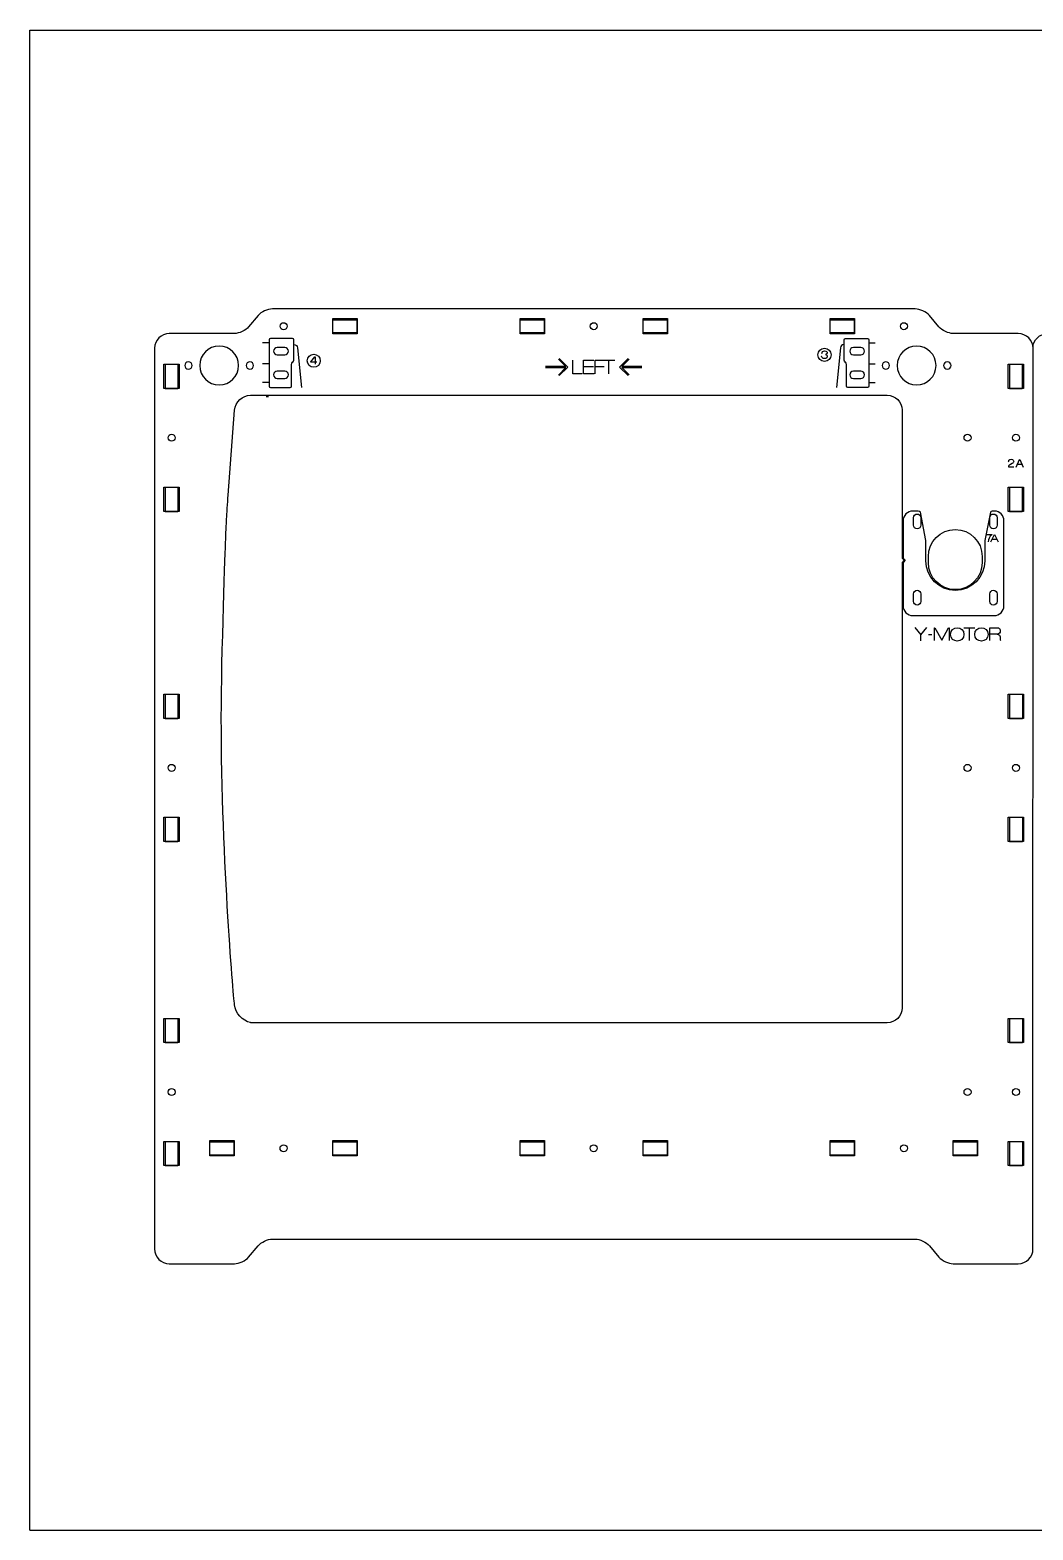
# Model space of a CAD drawing. Header units: millimetres. Extents: x -1200 to 608, y -610 to 472.
# Drawn here: x -1200 to -792, y -610 to 0 of the extents above; entities that cross this region are included whole.
import ezdxf

# ---------------------------------------------------------------- set-up
doc = ezdxf.new("R2010")
doc.units = ezdxf.units.MM
for name, color, linetype, true_color in [('CHANGED_PARTS', 3, 'Continuous', 0x00ff00), ('CUTS', 1, 'Continuous', 0xff0000), ('ORIGIONAL_PARTS_THAT_WERE_', 6, 'Continuous', 0xff00ff), ('TEXT', 5, 'Continuous', 0x0000ff)]:
    doc.layers.add(name, color=color, linetype=linetype, true_color=true_color)
doc.layers.add('laser bed referance', color=3, linetype='Continuous', lineweight=25, true_color=0x00ff00)

msp = doc.modelspace()

# ---------------------------------------------------------------- linework, layer by layer
at = {"layer": 'CHANGED_PARTS'}
for p, q in [((-1076.83, -122.97), (-1076.83, -117.77)), ((-1076.83, -117.77), (-1066.98, -117.77)), ((-1066.98, -122.97), (-1066.98, -117.77)), ((-1000.76, -122.97), (-1000.76, -117.77)), ((-1000.76, -117.77), (-990.91, -117.77)), ((-990.91, -122.97), (-990.91, -117.77)), ((-950.76, -122.97), (-950.76, -117.77)), ((-950.76, -117.77), (-940.91, -117.77)), ((-940.91, -122.97), (-940.91, -117.77)), ((-874.66, -122.97), (-874.66, -117.77)), ((-874.66, -117.77), (-864.81, -117.77)), ((-864.81, -122.97), (-864.81, -117.77)), ((-1076.83, -122.97), (-1066.98, -122.97)), ((-1000.76, -122.97), (-990.91, -122.97)), ((-950.76, -122.97), (-940.91, -122.97)), ((-874.66, -122.97), (-864.81, -122.97)), ((-1145.04, -135.78), (-1139.84, -135.78)), ((-1145.04, -135.78), (-1145.04, -145.63)), ((-1139.84, -135.78), (-1139.84, -145.63)), ((-801.82, -135.78), (-796.62, -135.78)), ((-801.82, -135.78), (-801.82, -145.63)), ((-796.62, -135.78), (-796.62, -145.63)), ((-1145.04, -145.63), (-1139.84, -145.63)), ((-801.82, -145.63), (-796.62, -145.63)), ((-1145.04, -185.78), (-1139.84, -185.78)), ((-1145.04, -185.78), (-1145.04, -195.63)), ((-1139.84, -185.78), (-1139.84, -195.63)), ((-801.82, -185.78), (-796.62, -185.78)), ((-801.82, -185.78), (-801.82, -195.63)), ((-796.62, -185.78), (-796.62, -195.63)), ((-1145.04, -195.63), (-1139.84, -195.63)), ((-801.82, -195.63), (-796.62, -195.63)), ((-1145.04, -269.95), (-1139.84, -269.95)), ((-1145.04, -269.95), (-1145.04, -279.8)), ((-1139.84, -269.95), (-1139.84, -279.8)), ((-801.81, -269.95), (-796.61, -269.95)), ((-801.81, -269.95), (-801.81, -279.8)), ((-796.61, -269.95), (-796.61, -279.8)), ((-1145.04, -279.8), (-1139.84, -279.8)), ((-801.81, -279.8), (-796.61, -279.8)), ((-1145.04, -319.95), (-1139.84, -319.95)), ((-1145.04, -319.95), (-1145.04, -329.8)), ((-1139.84, -319.95), (-1139.84, -329.8)), ((-801.81, -319.95), (-796.61, -319.95)), ((-801.81, -319.95), (-801.81, -329.8)), ((-796.61, -319.95), (-796.61, -329.8)), ((-1145.04, -329.8), (-1139.84, -329.8)), ((-801.81, -329.8), (-796.61, -329.8)), ((-1145.04, -401.67), (-1139.84, -401.67)), ((-1145.04, -401.67), (-1145.04, -411.52)), ((-1139.84, -401.67), (-1139.84, -411.52)), ((-801.81, -401.67), (-796.61, -401.67)), ((-801.81, -401.67), (-801.81, -411.52)), ((-796.61, -401.67), (-796.61, -411.52)), ((-1145.04, -411.52), (-1139.84, -411.52)), ((-801.81, -411.52), (-796.61, -411.52)), ((-1145.04, -451.67), (-1139.84, -451.67)), ((-1145.04, -451.67), (-1145.04, -461.52)), ((-1139.84, -451.67), (-1139.84, -461.52)), ((-1126.86, -457.07), (-1126.86, -451.87)), ((-1126.86, -451.87), (-1117.01, -451.87)), ((-1126.86, -457.07), (-1117.01, -457.07)), ((-1117.01, -457.07), (-1117.01, -451.87)), ((-1076.86, -457.07), (-1076.86, -451.87)), ((-1076.86, -451.87), (-1067.01, -451.87)), ((-1076.86, -457.07), (-1067.01, -457.07)), ((-1067.01, -457.07), (-1067.01, -451.87)), ((-1000.76, -451.87), (-990.91, -451.87)), ((-1000.76, -457.07), (-1000.76, -451.87)), ((-1000.76, -457.07), (-990.91, -457.07)), ((-990.91, -457.07), (-990.91, -451.87)), ((-950.76, -457.07), (-950.76, -451.87)), ((-950.76, -451.87), (-940.91, -451.87)), ((-950.76, -457.07), (-940.91, -457.07)), ((-940.91, -457.07), (-940.91, -451.87)), ((-874.67, -457.07), (-874.67, -451.87)), ((-874.67, -451.87), (-864.82, -451.87)), ((-874.67, -457.07), (-864.82, -457.07)), ((-864.82, -457.07), (-864.82, -451.87)), ((-824.67, -457.07), (-824.67, -451.87)), ((-824.67, -451.87), (-814.82, -451.87)), ((-824.67, -457.07), (-814.82, -457.07)), ((-814.82, -457.07), (-814.82, -451.87)), ((-801.81, -451.67), (-796.61, -451.67)), ((-801.81, -451.67), (-801.81, -461.52)), ((-796.61, -451.67), (-796.61, -461.52)), ((-1145.04, -461.52), (-1139.84, -461.52)), ((-801.81, -461.52), (-796.61, -461.52))]:
    msp.add_line(p, q, dxfattribs=at)
at = {"layer": 'CHANGED_PARTS', "color": 3, "true_color": 0x00ff00}
for points in [[(-820.32, -165.71), (-820.32, -164.92), (-819.68, -164.28), (-818.9, -164.28)], [(-818.9, -164.28), (-818.11, -164.28), (-817.47, -164.92), (-817.47, -165.71)], [(-818.9, -167.13), (-819.68, -167.13), (-820.32, -166.49), (-820.32, -165.71)], [(-817.47, -165.71), (-817.47, -166.49), (-818.11, -167.13), (-818.9, -167.13)], [(-820.32, -299.88), (-820.32, -299.09), (-819.68, -298.45), (-818.9, -298.45)], [(-818.9, -298.45), (-818.11, -298.45), (-817.47, -299.09), (-817.47, -299.88)], [(-818.9, -301.3), (-819.68, -301.3), (-820.32, -300.66), (-820.32, -299.88)], [(-817.47, -299.88), (-817.47, -300.66), (-818.11, -301.3), (-818.9, -301.3)], [(-820.32, -431.6), (-820.32, -430.81), (-819.68, -430.17), (-818.9, -430.17)], [(-818.9, -433.02), (-819.68, -433.02), (-820.32, -432.38), (-820.32, -431.6)], [(-818.9, -430.17), (-818.11, -430.17), (-817.47, -430.81), (-817.47, -431.6)], [(-817.47, -431.6), (-817.47, -432.38), (-818.11, -433.02), (-818.9, -433.02)]]:
    msp.add_open_spline(points, degree=3, dxfattribs=at)
at = {"layer": 'CUTS', "color": 1, "true_color": 0xff0000}
for points in [[(-840.17, -113.35), (-1101.47, -113.35)], [(-1107.26, -116.06), (-1111.12, -120.65)], [(-830.52, -120.65), (-834.38, -116.06)], [(-1116.91, -123.35), (-1143.37, -123.35)], [(-798.27, -123.35), (-824.73, -123.35), (-824.73, -123.35)], [(-1149.37, -129.35), (-1149.37, -495.38)], [(-1096.46, -129.01), (-1099.46, -129.01)], [(-1099.46, -132.01), (-1096.46, -132.01), (-1096.46, -132.01)], [(-862.28, -129.01), (-865.28, -129.01)], [(-865.28, -132.01), (-862.28, -132.01), (-862.28, -132.01)], [(-792.28, -495.38), (-792.27, -129.35)], [(-1096.46, -138.61), (-1099.46, -138.61)], [(-862.28, -138.61), (-865.28, -138.61)], [(-1099.46, -141.61), (-1096.46, -141.61), (-1096.46, -141.61)], [(-865.28, -141.61), (-862.28, -141.61), (-862.28, -141.61)], [(-1110.32, -148.43), (-851.52, -148.43)], [(-1103.01, -149.07), (-1104.01, -149.07)], [(-1119.43, -189.02), (-1116.86, -154.52)], [(-845.52, -154.43), (-845.52, -214.61)], [(-840.87, -201.21), (-840.87, -198.2)], [(-837.87, -198.2), (-837.87, -201.21), (-837.87, -201.21)], [(-809.87, -201.21), (-809.87, -198.2)], [(-806.87, -198.2), (-806.87, -201.21), (-806.87, -201.21)], [(-845.52, -216.38), (-845.52, -397.43)], [(-834.82, -216.45), (-834.82, -213.95)], [(-812.92, -213.95), (-812.92, -216.45), (-812.92, -216.45)], [(-840.87, -232.21), (-840.87, -229.2)], [(-837.87, -229.2), (-837.87, -232.21), (-837.87, -232.21)], [(-809.87, -232.21), (-809.87, -229.2)], [(-806.87, -229.2), (-806.87, -232.21), (-806.87, -232.21)], [(-851.52, -403.43), (-1110.32, -403.43), (-1110.39, -403.37)], [(-1101.47, -491.38), (-840.17, -491.38)], [(-1111.12, -498.67), (-1107.27, -494.08)], [(-834.38, -494.08), (-830.52, -498.67)], [(-1143.37, -501.38), (-1116.91, -501.38)], [(-824.73, -501.38), (-798.28, -501.38)]]:
    msp.add_lwpolyline(points, dxfattribs=at)
for points in [[(-1101.47, -113.35), (-1103.41, -113.35), (-1106.02, -114.57), (-1107.26, -116.06)], [(-834.38, -116.06), (-835.62, -114.57), (-838.23, -113.35), (-840.17, -113.35)], [(-1111.12, -120.65), (-1112.36, -122.14), (-1114.97, -123.35), (-1116.91, -123.35)], [(-1098.33, -120.37), (-1098.33, -119.59), (-1097.69, -118.95), (-1096.91, -118.95)], [(-1096.91, -121.8), (-1097.69, -121.8), (-1098.33, -121.16), (-1098.33, -120.37)], [(-1096.91, -118.95), (-1096.12, -118.95), (-1095.48, -119.59), (-1095.48, -120.37)], [(-1095.48, -120.37), (-1095.48, -121.16), (-1096.12, -121.8), (-1096.91, -121.8)], [(-972.26, -120.37), (-972.26, -119.58), (-971.62, -118.94), (-970.84, -118.94)], [(-970.84, -121.79), (-971.62, -121.79), (-972.26, -121.15), (-972.26, -120.37)], [(-970.84, -118.94), (-970.05, -118.94), (-969.41, -119.58), (-969.41, -120.37)], [(-969.41, -120.37), (-969.41, -121.15), (-970.05, -121.79), (-970.84, -121.79)], [(-846.16, -120.37), (-846.16, -119.58), (-845.53, -118.94), (-844.74, -118.94)], [(-844.74, -121.79), (-845.53, -121.79), (-846.16, -121.16), (-846.16, -120.37)], [(-844.74, -118.94), (-843.95, -118.94), (-843.32, -119.58), (-843.32, -120.37)], [(-843.32, -120.37), (-843.32, -121.16), (-843.95, -121.79), (-844.74, -121.79)], [(-824.73, -123.35), (-826.67, -123.35), (-829.28, -122.14), (-830.52, -120.65)], [(-1143.37, -123.35), (-1146.67, -123.35), (-1149.37, -126.05), (-1149.37, -129.35)], [(-792.27, -129.35), (-792.27, -126.05), (-794.97, -123.35), (-798.27, -123.35)], [(-792.27, -128.95), (-792.27, -126.05), (-789.57, -123.35), (-786.27, -123.35)], [(-1123.1, -128.45), (-1127.47, -128.45), (-1131, -131.99), (-1131, -136.35)], [(-1115.2, -136.35), (-1115.2, -131.99), (-1118.74, -128.45), (-1123.1, -128.45)], [(-1099.46, -129.01), (-1100.29, -129.01), (-1100.96, -129.68), (-1100.96, -130.51)], [(-1100.96, -130.51), (-1100.96, -131.33), (-1100.29, -132.01), (-1099.46, -132.01)], [(-1094.96, -130.51), (-1094.96, -129.68), (-1095.64, -129.01), (-1096.46, -129.01)], [(-1096.46, -132.01), (-1095.64, -132.01), (-1094.96, -131.33), (-1094.96, -130.51)], [(-865.28, -129.01), (-866.11, -129.01), (-866.78, -129.68), (-866.78, -130.51)], [(-866.78, -130.51), (-866.78, -131.33), (-866.11, -132.01), (-865.28, -132.01)], [(-860.78, -130.51), (-860.78, -129.68), (-861.45, -129.01), (-862.28, -129.01)], [(-862.28, -132.01), (-861.45, -132.01), (-860.78, -131.33), (-860.78, -130.51)], [(-839.6, -128.45), (-843.97, -128.45), (-847.5, -131.99), (-847.5, -136.35)], [(-831.7, -136.35), (-831.7, -131.99), (-835.24, -128.45), (-839.6, -128.45)], [(-1135.6, -134.85), (-1136.43, -134.85), (-1137.1, -135.53), (-1137.1, -136.35)], [(-1137.1, -136.35), (-1137.1, -137.18), (-1136.43, -137.85), (-1135.6, -137.85)], [(-1134.1, -136.35), (-1134.1, -135.53), (-1134.78, -134.85), (-1135.6, -134.85)], [(-1135.6, -137.85), (-1134.78, -137.85), (-1134.1, -137.18), (-1134.1, -136.35)], [(-1131, -136.35), (-1131, -140.72), (-1127.47, -144.25), (-1123.1, -144.25)], [(-1123.1, -144.25), (-1118.74, -144.25), (-1115.2, -140.72), (-1115.2, -136.35)], [(-1110.6, -134.85), (-1111.43, -134.85), (-1112.1, -135.53), (-1112.1, -136.35)], [(-1112.1, -136.35), (-1112.1, -137.18), (-1111.43, -137.85), (-1110.6, -137.85)], [(-1109.1, -136.35), (-1109.1, -135.53), (-1109.78, -134.85), (-1110.6, -134.85)], [(-1110.6, -137.85), (-1109.78, -137.85), (-1109.1, -137.18), (-1109.1, -136.35)], [(-1099.46, -138.61), (-1100.29, -138.61), (-1100.96, -139.28), (-1100.96, -140.11)], [(-1100.96, -140.11), (-1100.96, -140.93), (-1100.29, -141.61), (-1099.46, -141.61)], [(-1094.96, -140.11), (-1094.96, -139.28), (-1095.64, -138.61), (-1096.46, -138.61)], [(-1096.46, -141.61), (-1095.64, -141.61), (-1094.96, -140.93), (-1094.96, -140.11)], [(-865.28, -138.61), (-866.11, -138.61), (-866.78, -139.28), (-866.78, -140.11)], [(-866.78, -140.11), (-866.78, -140.93), (-866.11, -141.61), (-865.28, -141.61)], [(-860.78, -140.11), (-860.78, -139.28), (-861.45, -138.61), (-862.28, -138.61)], [(-862.28, -141.61), (-861.45, -141.61), (-860.78, -140.93), (-860.78, -140.11)], [(-852.1, -134.85), (-852.93, -134.85), (-853.6, -135.53), (-853.6, -136.35)], [(-853.6, -136.35), (-853.6, -137.18), (-852.93, -137.85), (-852.1, -137.85)], [(-850.6, -136.35), (-850.6, -135.53), (-851.28, -134.85), (-852.1, -134.85)], [(-852.1, -137.85), (-851.28, -137.85), (-850.6, -137.18), (-850.6, -136.35)], [(-847.5, -136.35), (-847.5, -140.72), (-843.97, -144.25), (-839.6, -144.25)], [(-839.6, -144.25), (-835.24, -144.25), (-831.7, -140.72), (-831.7, -136.35)], [(-827.1, -134.85), (-827.93, -134.85), (-828.6, -135.53), (-828.6, -136.35)], [(-828.6, -136.35), (-828.6, -137.18), (-827.93, -137.85), (-827.1, -137.85)], [(-825.6, -136.35), (-825.6, -135.53), (-826.28, -134.85), (-827.1, -134.85)], [(-827.1, -137.85), (-826.28, -137.85), (-825.6, -137.18), (-825.6, -136.35)], [(-1116.86, -154.52), (-1116.56, -151.17), (-1113.62, -148.43), (-1110.32, -148.43)], [(-851.52, -148.43), (-848.21, -148.43), (-845.52, -151.11), (-845.52, -154.43)], [(-1143.86, -165.71), (-1143.86, -164.92), (-1143.22, -164.28), (-1142.44, -164.28)], [(-1142.44, -164.28), (-1141.65, -164.28), (-1141.01, -164.92), (-1141.01, -165.71)], [(-800.65, -165.71), (-800.65, -164.92), (-800.01, -164.28), (-799.22, -164.28)], [(-799.22, -164.28), (-798.44, -164.28), (-797.8, -164.92), (-797.8, -165.71)], [(-1142.44, -167.13), (-1143.22, -167.13), (-1143.86, -166.49), (-1143.86, -165.71)], [(-1141.01, -165.71), (-1141.01, -166.49), (-1141.65, -167.13), (-1142.44, -167.13)], [(-799.22, -167.13), (-800.01, -167.13), (-800.65, -166.49), (-800.65, -165.71)], [(-797.8, -165.71), (-797.8, -166.49), (-798.44, -167.13), (-799.22, -167.13)], [(-1120.07, -198.65), (-1119.97, -196.71), (-1119.68, -192.38), (-1119.43, -189.02)], [(-1120.49, -208.29), (-1120.36, -204.92), (-1120.17, -200.58), (-1120.07, -198.65)], [(-840.87, -198.2), (-840.87, -197.37), (-840.2, -196.7), (-839.37, -196.7)], [(-839.37, -196.7), (-838.54, -196.7), (-837.87, -197.37), (-837.87, -198.2)], [(-809.87, -198.2), (-809.87, -197.37), (-809.2, -196.7), (-808.37, -196.7)], [(-808.37, -196.7), (-807.54, -196.7), (-806.87, -197.37), (-806.87, -198.2)], [(-839.37, -202.71), (-840.2, -202.71), (-840.87, -202.04), (-840.87, -201.21)], [(-837.87, -201.21), (-837.87, -202.04), (-838.54, -202.71), (-839.37, -202.71)], [(-834.82, -213.95), (-834.82, -207.9), (-829.92, -203), (-823.87, -203)], [(-823.87, -203), (-817.82, -203), (-812.92, -207.9), (-812.92, -213.95)], [(-808.37, -202.71), (-809.2, -202.71), (-809.87, -202.04), (-809.87, -201.21)], [(-806.87, -201.21), (-806.87, -202.04), (-807.54, -202.71), (-808.37, -202.71)], [(-1122.22, -279.43), (-1122.22, -254.39), (-1120.49, -208.29), (-1120.49, -208.29)], [(-823.87, -227.4), (-829.92, -227.4), (-834.82, -222.5), (-834.82, -216.45)], [(-812.92, -216.45), (-812.92, -222.5), (-817.82, -227.4), (-823.87, -227.4)], [(-840.87, -229.2), (-840.87, -228.37), (-840.2, -227.7), (-839.37, -227.7)], [(-839.37, -227.7), (-838.54, -227.7), (-837.87, -228.37), (-837.87, -229.2)], [(-809.87, -229.2), (-809.87, -228.37), (-809.2, -227.7), (-808.37, -227.7)], [(-808.37, -227.7), (-807.54, -227.7), (-806.87, -228.37), (-806.87, -229.2)], [(-839.37, -233.71), (-840.2, -233.71), (-840.87, -233.04), (-840.87, -232.21)], [(-837.87, -232.21), (-837.87, -233.04), (-838.54, -233.71), (-839.37, -233.71)], [(-808.37, -233.71), (-809.2, -233.71), (-809.87, -233.04), (-809.87, -232.21)], [(-806.87, -232.21), (-806.87, -233.04), (-807.54, -233.71), (-808.37, -233.71)], [(-1116.87, -396.18), (-1116.87, -396.18), (-1122.22, -339.19), (-1122.22, -279.43)], [(-1143.86, -299.88), (-1143.86, -299.09), (-1143.22, -298.45), (-1142.44, -298.45)], [(-1142.44, -298.45), (-1141.65, -298.45), (-1141.01, -299.09), (-1141.01, -299.88)], [(-800.64, -299.88), (-800.64, -299.09), (-800, -298.45), (-799.21, -298.45)], [(-799.21, -298.45), (-798.43, -298.45), (-797.79, -299.09), (-797.79, -299.88)], [(-1142.44, -301.3), (-1143.22, -301.3), (-1143.86, -300.66), (-1143.86, -299.88)], [(-1141.01, -299.88), (-1141.01, -300.66), (-1141.65, -301.3), (-1142.44, -301.3)], [(-799.21, -301.3), (-800, -301.3), (-800.64, -300.66), (-800.64, -299.88)], [(-797.79, -299.88), (-797.79, -300.66), (-798.43, -301.3), (-799.21, -301.3)], [(-1110.39, -403.37), (-1113.64, -402.77), (-1116.56, -399.54), (-1116.87, -396.18)], [(-845.52, -397.43), (-845.52, -400.74), (-848.21, -403.43), (-851.52, -403.43)], [(-1143.86, -431.6), (-1143.86, -430.81), (-1143.22, -430.17), (-1142.44, -430.17)], [(-1142.44, -433.02), (-1143.22, -433.02), (-1143.86, -432.38), (-1143.86, -431.6)], [(-1142.44, -430.17), (-1141.65, -430.17), (-1141.01, -430.81), (-1141.01, -431.6)], [(-1141.01, -431.6), (-1141.01, -432.38), (-1141.65, -433.02), (-1142.44, -433.02)], [(-800.64, -431.6), (-800.64, -430.81), (-800, -430.17), (-799.21, -430.17)], [(-799.21, -433.02), (-800, -433.02), (-800.64, -432.38), (-800.64, -431.6)], [(-799.21, -430.17), (-798.43, -430.17), (-797.79, -430.81), (-797.79, -431.6)], [(-797.79, -431.6), (-797.79, -432.38), (-798.43, -433.02), (-799.21, -433.02)], [(-1098.36, -454.47), (-1098.36, -453.69), (-1097.72, -453.05), (-1096.93, -453.05)], [(-1096.93, -455.9), (-1097.72, -455.9), (-1098.36, -455.26), (-1098.36, -454.47)], [(-1096.93, -453.05), (-1096.15, -453.05), (-1095.51, -453.69), (-1095.51, -454.47)], [(-1095.51, -454.47), (-1095.51, -455.26), (-1096.15, -455.9), (-1096.93, -455.9)], [(-972.26, -454.47), (-972.26, -453.69), (-971.62, -453.05), (-970.84, -453.05)], [(-970.84, -455.9), (-971.62, -455.9), (-972.26, -455.26), (-972.26, -454.47)], [(-970.84, -453.05), (-970.05, -453.05), (-969.41, -453.69), (-969.41, -454.47)], [(-969.41, -454.47), (-969.41, -455.26), (-970.05, -455.9), (-970.84, -455.9)], [(-846.17, -454.47), (-846.17, -453.69), (-845.53, -453.05), (-844.74, -453.05)], [(-844.74, -455.9), (-845.53, -455.9), (-846.17, -455.26), (-846.17, -454.47)], [(-844.74, -453.05), (-843.96, -453.05), (-843.32, -453.69), (-843.32, -454.47)], [(-843.32, -454.47), (-843.32, -455.26), (-843.96, -455.9), (-844.74, -455.9)], [(-1107.27, -494.08), (-1106.02, -492.59), (-1103.41, -491.38), (-1101.47, -491.38)], [(-840.17, -491.38), (-838.23, -491.38), (-835.62, -492.59), (-834.38, -494.08)], [(-1149.37, -495.38), (-1149.37, -498.68), (-1146.67, -501.38), (-1143.37, -501.38)], [(-1116.91, -501.38), (-1114.97, -501.38), (-1112.37, -500.16), (-1111.12, -498.67)], [(-830.52, -498.67), (-829.28, -500.16), (-826.67, -501.38), (-824.73, -501.38)], [(-798.28, -501.38), (-794.98, -501.38), (-792.28, -498.68), (-792.28, -495.38)]]:
    msp.add_open_spline(points, degree=3, dxfattribs=at)
at = {"layer": 'laser bed referance'}
for p, q in [((-1200, 0), (0, 0)), ((-1200, -609.6), (-1200, 0)), ((-1200, -609.6), (0, -609.6))]:
    msp.add_line(p, q, dxfattribs=at)
at = {"layer": 'ORIGIONAL_PARTS_THAT_WERE_', "color": 6, "true_color": 0xff00ff}
for points in [[(-1076.83, -117.27), (-1066.98, -117.27), (-1066.98, -123.47), (-1076.83, -123.47), (-1076.83, -117.27), (-1076.83, -117.27)], [(-1000.76, -117.27), (-990.91, -117.27), (-990.91, -123.47), (-1000.76, -123.47), (-1000.76, -117.27), (-1000.76, -117.27)], [(-950.76, -117.27), (-940.91, -117.27), (-940.91, -123.47), (-950.76, -123.47), (-950.76, -117.27), (-950.76, -117.27)], [(-874.66, -117.27), (-864.81, -117.27), (-864.81, -123.47), (-874.66, -123.47), (-874.66, -117.27), (-874.66, -117.27)], [(-1145.54, -135.78), (-1139.34, -135.78), (-1139.34, -145.63), (-1145.54, -145.63), (-1145.54, -135.78), (-1145.54, -135.78)], [(-802.32, -135.78), (-796.12, -135.78), (-796.12, -145.63), (-802.32, -145.63), (-802.32, -135.78), (-802.32, -135.78)], [(-1145.54, -185.78), (-1139.34, -185.78), (-1139.34, -195.63), (-1145.54, -195.63), (-1145.54, -185.78), (-1145.54, -185.78)], [(-802.32, -185.78), (-796.12, -185.78), (-796.12, -195.63), (-802.32, -195.63), (-802.32, -185.78), (-802.32, -185.78)], [(-1145.54, -269.95), (-1139.34, -269.95), (-1139.34, -279.8), (-1145.54, -279.8), (-1145.54, -269.95), (-1145.54, -269.95)], [(-802.31, -269.95), (-796.11, -269.95), (-796.11, -279.8), (-802.31, -279.8), (-802.31, -269.95), (-802.31, -269.95)], [(-1145.54, -319.95), (-1139.34, -319.95), (-1139.34, -329.8), (-1145.54, -329.8), (-1145.54, -319.95), (-1145.54, -319.95)], [(-802.31, -319.95), (-796.11, -319.95), (-796.11, -329.8), (-802.31, -329.8), (-802.31, -319.95), (-802.31, -319.95)], [(-1145.54, -401.67), (-1139.34, -401.67), (-1139.34, -411.52), (-1145.54, -411.52), (-1145.54, -401.67), (-1145.54, -401.67)], [(-802.31, -401.67), (-796.11, -401.67), (-796.11, -411.52), (-802.31, -411.52), (-802.31, -401.67), (-802.31, -401.67)], [(-1145.54, -451.67), (-1139.34, -451.67), (-1139.34, -461.52), (-1145.54, -461.52), (-1145.54, -451.67), (-1145.54, -451.67)], [(-1126.86, -451.37), (-1117.01, -451.37), (-1117.01, -457.57), (-1126.86, -457.57), (-1126.86, -451.37), (-1126.86, -451.37)], [(-1076.86, -451.37), (-1067.01, -451.37), (-1067.01, -457.57), (-1076.86, -457.57), (-1076.86, -451.37), (-1076.86, -451.37)], [(-1000.76, -451.37), (-990.91, -451.37), (-990.91, -457.57), (-1000.76, -457.57), (-1000.76, -451.37), (-1000.76, -451.37)], [(-950.76, -451.37), (-940.91, -451.37), (-940.91, -457.57), (-950.76, -457.57), (-950.76, -451.37), (-950.76, -451.37)], [(-874.67, -451.37), (-864.82, -451.37), (-864.82, -457.57), (-874.67, -457.57), (-874.67, -451.37), (-874.67, -451.37)], [(-824.67, -451.37), (-814.82, -451.37), (-814.82, -457.57), (-824.67, -457.57), (-824.67, -451.37), (-824.67, -451.37)], [(-802.31, -451.67), (-796.11, -451.67), (-796.11, -461.52), (-802.31, -461.52), (-802.31, -451.67), (-802.31, -451.67)]]:
    msp.add_lwpolyline(points, dxfattribs=at)
at = {"layer": 'TEXT', "color": 5, "true_color": 0x0000ff}
for points in [[(-1102.83, -127.09), (-1105.44, -127.09)], [(-1102.83, -125.95), (-1102.83, -144.75)], [(-1093.32, -125.39), (-1102.26, -125.39)], [(-1092.75, -134.13), (-1092.75, -125.95)], [(-869.06, -134.13), (-869.06, -125.95)], [(-868.49, -125.39), (-859.55, -125.39)], [(-858.98, -125.95), (-858.98, -144.75)], [(-858.98, -127.09), (-856.37, -127.09)], [(-1091.22, -129.13), (-1089.69, -145.31)], [(-1084.07, -135.04), (-1085.83, -135.04), (-1085.83, -134.92), (-1084.18, -132.84), (-1084.07, -132.84), (-1084.07, -135.04)], [(-985.2, -133.72), (-982.21, -136.71), (-990.39, -136.71)], [(-984.83, -133.48), (-981.35, -136.96), (-984.83, -140.43)], [(-956.84, -140.43), (-960.32, -136.96), (-956.84, -133.48)], [(-951.29, -136.71), (-959.46, -136.71), (-956.46, -133.71)], [(-876.66, -131.9), (-876.66, -131.91)], [(-870.59, -129.13), (-872.12, -145.31)], [(-1102.83, -135.64), (-1105.44, -135.64)], [(-1093.73, -144.75), (-1093.73, -135.93)], [(-1093.26, -135.05), (-1093.22, -135.01)], [(-1083.46, -135.04), (-1084.07, -135.04), (-1084.07, -135.82)], [(-990.39, -137.21), (-982.21, -137.21), (-985.21, -140.21)], [(-975.53, -139.68), (-979.35, -139.68), (-979.35, -134.23)], [(-970.72, -139.68), (-975.01, -139.68), (-975.01, -134.23), (-970.77, -134.23)], [(-975.01, -136.77), (-970.94, -136.77)], [(-970.24, -139.68), (-970.24, -134.23), (-966.42, -134.23)], [(-970.24, -136.77), (-966.65, -136.77)], [(-967.02, -134.23), (-962.32, -134.23)], [(-964.66, -139.68), (-964.66, -134.23)], [(-956.47, -140.2), (-959.46, -137.21), (-951.29, -137.21)], [(-868.54, -135.05), (-868.59, -135.01)], [(-868.08, -144.75), (-868.08, -135.93)], [(-858.98, -135.64), (-856.37, -135.64)], [(-1102.83, -143.31), (-1105.44, -143.31)], [(-1102.26, -145.32), (-1094.29, -145.32), (-1094.29, -145.32)], [(-859.55, -145.32), (-867.51, -145.32), (-867.51, -145.32)], [(-858.98, -143.31), (-856.37, -143.31)], [(-800.74, -176.2), (-801.47, -176.57)], [(-799.09, -177.61), (-797.7, -174.58), (-797.59, -174.58), (-796.21, -177.61)], [(-796.67, -176.61), (-798.64, -176.61)], [(-802.24, -177.51), (-800.02, -177.51)], [(-845.08, -199.48), (-845.08, -214.61), (-844.2, -215.49), (-845.08, -216.38), (-845.08, -233.98), (-845.08, -233.98)], [(-839.83, -195.48), (-841.08, -195.48)], [(-835.83, -215.73), (-835.83, -207.5), (-838.06, -195.89)], [(-809.6, -195.89), (-811.84, -207.51), (-811.83, -215.73)], [(-804.08, -233.98), (-804.08, -199.48)], [(-811.16, -205), (-809.06, -205), (-809.06, -205.11)], [(-809.37, -208.03), (-807.98, -205.01), (-807.87, -205.01), (-806.49, -208.03)], [(-806.94, -207.03), (-808.92, -207.03)], [(-845.52, -214.61), (-844.64, -215.49), (-845.52, -216.38)], [(-841.08, -237.98), (-808.08, -237.98)], [(-840.34, -242.79), (-837.91, -245.77), (-835.49, -242.79)], [(-832.36, -248.12), (-832.36, -242.91), (-832.12, -242.91), (-829.39, -247.97), (-829.37, -247.97), (-826.65, -242.91), (-826.41, -242.91), (-826.41, -248.12)], [(-820.36, -242.91), (-815.87, -242.91)], [(-818.1, -248.12), (-818.1, -242.91)], [(-809.87, -248.12), (-809.87, -242.91), (-807.01, -242.91)], [(-837.91, -248.24), (-837.91, -245.77)], [(-834.82, -245.63), (-833.43, -245.63)], [(-806.81, -245.59), (-809.87, -245.6)], [(-806.81, -245.57), (-806.81, -245.59)]]:
    msp.add_lwpolyline(points, dxfattribs=at)
for points in [[(-1102.26, -125.39), (-1102.57, -125.39), (-1102.83, -125.64), (-1102.83, -125.95)], [(-1092.75, -125.95), (-1092.75, -125.64), (-1093, -125.39), (-1093.32, -125.39)], [(-1092.71, -127.83), (-1091.92, -127.76), (-1091.3, -128.34), (-1091.22, -129.13)], [(-869.1, -127.83), (-869.89, -127.76), (-870.51, -128.34), (-870.59, -129.13)], [(-869.06, -125.95), (-869.06, -125.64), (-868.81, -125.39), (-868.49, -125.39)], [(-859.55, -125.39), (-859.23, -125.39), (-858.98, -125.64), (-858.98, -125.95)], [(-1087.3, -134.43), (-1087.3, -132.97), (-1086.12, -131.78), (-1084.65, -131.78)], [(-1084.65, -131.78), (-1083.18, -131.78), (-1081.99, -132.97), (-1081.99, -134.43)], [(-879.69, -132.01), (-879.69, -130.54), (-878.5, -129.35), (-877.04, -129.35)], [(-877.04, -134.66), (-878.5, -134.66), (-879.69, -133.47), (-879.69, -132.01)], [(-878.19, -132.58), (-878.19, -132.56), (-878.18, -132.52), (-878.18, -132.49)], [(-877.04, -133.56), (-877.82, -133.56), (-878.19, -133.17), (-878.19, -132.58)], [(-878.1, -131.45), (-878.07, -130.83), (-877.81, -130.45), (-876.97, -130.45)], [(-877.04, -129.35), (-875.57, -129.35), (-874.38, -130.54), (-874.38, -132.01)], [(-874.38, -132.01), (-874.38, -133.47), (-875.57, -134.66), (-877.04, -134.66)], [(-875.89, -132.7), (-875.89, -133.03), (-876.1, -133.56), (-877.04, -133.56)], [(-876.97, -130.45), (-876.26, -130.45), (-875.95, -130.77), (-875.95, -131.23)], [(-875.95, -131.23), (-875.95, -131.52), (-876.12, -131.85), (-876.66, -131.9)], [(-876.66, -131.91), (-876.08, -131.97), (-875.89, -132.31), (-875.89, -132.7)], [(-1093.73, -135.93), (-1093.73, -135.62), (-1093.52, -135.22), (-1093.26, -135.05)], [(-1093.22, -135.01), (-1092.96, -134.84), (-1092.75, -134.44), (-1092.75, -134.13)], [(-1084.65, -137.09), (-1086.12, -137.09), (-1087.3, -135.9), (-1087.3, -134.43)], [(-1081.99, -134.43), (-1081.99, -135.9), (-1083.18, -137.09), (-1084.65, -137.09)], [(-868.59, -135.01), (-868.85, -134.84), (-869.06, -134.44), (-869.06, -134.13)], [(-868.08, -135.93), (-868.08, -135.62), (-868.29, -135.22), (-868.54, -135.05)], [(-1102.83, -144.75), (-1102.83, -145.06), (-1102.57, -145.32), (-1102.26, -145.32)], [(-1094.29, -145.32), (-1093.98, -145.32), (-1093.73, -145.06), (-1093.73, -144.75)], [(-867.51, -145.32), (-867.83, -145.32), (-868.08, -145.06), (-868.08, -144.75)], [(-858.98, -144.75), (-858.98, -145.06), (-859.23, -145.32), (-859.55, -145.32)], [(-801.47, -176.57), (-802.01, -176.89), (-802.23, -177.06), (-802.24, -177.51)], [(-802.18, -175.52), (-802.18, -175.2), (-802.17, -174.46), (-801.12, -174.46)], [(-801.12, -174.46), (-800.28, -174.46), (-800.11, -175.01), (-800.11, -175.3)], [(-800.11, -175.3), (-800.11, -175.73), (-800.38, -175.98), (-800.74, -176.2)], [(-841.08, -195.48), (-843.29, -195.48), (-845.08, -197.27), (-845.08, -199.48)], [(-838.06, -195.89), (-838.6, -195.63), (-839.19, -195.48), (-839.83, -195.48)], [(-807.95, -195.48), (-808.54, -195.5), (-809.1, -195.64), (-809.6, -195.89)], [(-804.08, -199.48), (-804.08, -197.31), (-805.8, -195.55), (-807.95, -195.48)], [(-809.06, -205.11), (-810.03, -205.96), (-810.48, -206.95), (-810.53, -207.98)], [(-823.83, -227.73), (-830.46, -227.73), (-835.83, -222.35), (-835.83, -215.73)], [(-811.83, -215.73), (-811.83, -222.35), (-817.21, -227.73), (-823.83, -227.73)], [(-845.08, -233.98), (-845.08, -236.19), (-843.29, -237.98), (-841.08, -237.98)], [(-808.08, -237.98), (-805.87, -237.98), (-804.08, -236.19), (-804.08, -233.98)], [(-825.76, -245.63), (-825.76, -243.91), (-824.55, -242.91), (-823.06, -242.91)], [(-823.06, -242.91), (-821.57, -242.91), (-820.36, -243.91), (-820.36, -245.63)], [(-815.95, -245.63), (-815.95, -243.91), (-814.74, -242.91), (-813.25, -242.91)], [(-813.25, -242.91), (-811.76, -242.91), (-810.55, -243.91), (-810.55, -245.63)], [(-807.01, -242.91), (-805.96, -242.91), (-805.57, -243.41), (-805.57, -244.33)], [(-823.06, -248.35), (-824.55, -248.35), (-825.76, -247.35), (-825.76, -245.63)], [(-820.36, -245.63), (-820.36, -247.35), (-821.57, -248.35), (-823.06, -248.35)], [(-813.25, -248.35), (-814.74, -248.35), (-815.95, -247.35), (-815.95, -245.63)], [(-810.55, -245.63), (-810.55, -247.35), (-811.76, -248.35), (-813.25, -248.35)], [(-805.57, -244.33), (-805.57, -244.83), (-805.9, -245.52), (-806.81, -245.57)], [(-806.81, -245.59), (-806.01, -245.6), (-805.66, -245.97), (-805.66, -246.68)], [(-805.66, -246.68), (-805.66, -246.87), (-805.65, -247.91), (-805.55, -248.12)]]:
    msp.add_open_spline(points, degree=3, dxfattribs=at)

doc.saveas('drawing.dxf')
